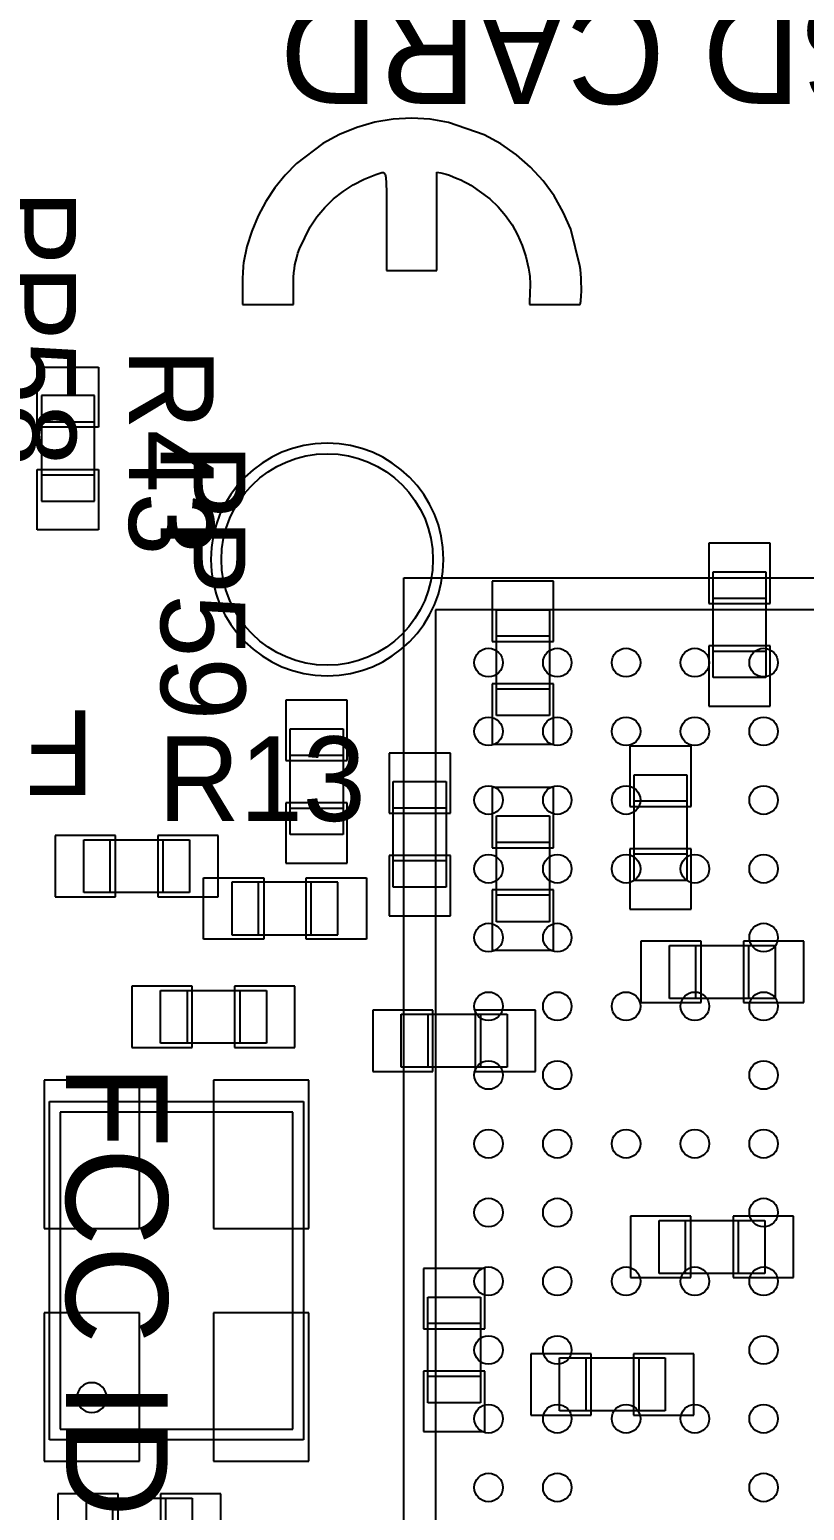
# Model space of a CAD drawing. Extents: x -395 to -66, y -1367 to -1153.
# Drawn here: x -133.49 to -126.17, y -1302.12 to -1288.12 of the extents above; entities that cross this region are included whole.
import ezdxf

# ---------------------------------------------------------------- set-up
doc = ezdxf.new("R2010")
doc.units = 0
for name, color, linetype in [('FAB_3$PI_PROJECTOR$RPI$PA0', 111, 'CONTINUOUS'), ('FAB_3$PI_PROJECTOR$RPI$PAR', 12, 'CONTINUOUS'), ('FAB_3$PI_PROJECTOR$RPI$PI0', 1, 'CONTINUOUS'), ('FAB_3$PI_PROJECTOR$RPI$PIN', 5, 'CONTINUOUS'), ('FAB_3$PI_PROJECTOR$RPI$SI0', 85, 'CONTINUOUS'), ('FAB_3$PI_PROJECTOR$RPI$SIL', 85, 'CONTINUOUS')]:
    doc.layers.add(name, color=color, linetype=linetype)

msp = doc.modelspace()

# ---------------------------------------------------------------- linework, layer by layer
at = {"layer": 'FAB_3$PI_PROJECTOR$RPI$PA0'}
for p, q in [((-132.876, -1291.58), (-133.376, -1291.58)), ((-133.376, -1291.58), (-133.376, -1292.58)), ((-132.876, -1292.58), (-132.876, -1291.58)), ((-133.376, -1291.83), (-132.876, -1291.83)), ((-133.376, -1292.33), (-132.876, -1292.33)), ((-133.376, -1292.58), (-132.876, -1292.58)), ((-129.651, -1293.605), (-129.651, -1307.605)), ((-115.651, -1293.605), (-129.651, -1293.605)), ((-131.576, -1296.18), (-131.576, -1296.68)), ((-130.576, -1296.18), (-131.576, -1296.18)), ((-131.326, -1296.68), (-131.326, -1296.18)), ((-130.826, -1296.68), (-130.826, -1296.18)), ((-130.576, -1296.68), (-130.576, -1296.18)), ((-131.576, -1296.68), (-130.576, -1296.68))]:
    msp.add_line(p, q, dxfattribs=at)
at = {"layer": 'FAB_3$PI_PROJECTOR$RPI$PAR'}
for p, q in [((-127.029, -1294.247), (-127.029, -1293.247)), ((-127.029, -1293.247), (-126.529, -1293.247)), ((-126.529, -1293.247), (-126.529, -1294.247)), ((-129.076, -1294.605), (-129.076, -1293.605)), ((-129.076, -1293.605), (-128.576, -1293.605)), ((-128.576, -1293.605), (-128.576, -1294.605)), ((-127.029, -1293.497), (-126.529, -1293.497)), ((-128.576, -1293.855), (-129.076, -1293.855)), ((-127.029, -1293.997), (-126.529, -1293.997)), ((-126.529, -1294.247), (-127.029, -1294.247)), ((-128.576, -1294.355), (-129.076, -1294.355)), ((-131.026, -1294.73), (-130.526, -1294.73)), ((-131.026, -1295.73), (-131.026, -1294.73)), ((-130.526, -1294.73), (-130.526, -1295.73)), ((-128.576, -1294.605), (-129.076, -1294.605)), ((-131.026, -1294.98), (-130.526, -1294.98)), ((-130.051, -1296.23), (-130.051, -1295.23)), ((-130.051, -1295.23), (-129.551, -1295.23)), ((-129.551, -1295.23), (-129.551, -1296.23)), ((-127.776, -1296.165), (-127.776, -1295.165)), ((-127.776, -1295.165), (-127.276, -1295.165)), ((-127.276, -1295.165), (-127.276, -1296.165)), ((-127.276, -1295.415), (-127.776, -1295.415)), ((-131.026, -1295.48), (-130.526, -1295.48)), ((-129.551, -1295.48), (-130.051, -1295.48)), ((-129.076, -1296.555), (-129.076, -1295.555)), ((-129.076, -1295.555), (-128.576, -1295.555)), ((-128.576, -1295.555), (-128.576, -1296.555)), ((-132.976, -1296.28), (-132.976, -1295.78)), ((-132.976, -1295.78), (-131.976, -1295.78)), ((-132.726, -1296.28), (-132.726, -1295.78)), ((-132.226, -1296.28), (-132.226, -1295.78)), ((-131.976, -1295.78), (-131.976, -1296.28)), ((-130.526, -1295.73), (-131.026, -1295.73)), ((-128.576, -1295.805), (-129.076, -1295.805)), ((-129.551, -1295.98), (-130.051, -1295.98)), ((-127.276, -1295.915), (-127.776, -1295.915)), ((-131.976, -1296.28), (-132.976, -1296.28)), ((-129.551, -1296.23), (-130.051, -1296.23)), ((-127.276, -1296.165), (-127.776, -1296.165)), ((-128.576, -1296.305), (-129.076, -1296.305)), ((-128.576, -1296.555), (-129.076, -1296.555)), ((-127.441, -1297.28), (-127.441, -1296.78)), ((-127.441, -1296.78), (-126.441, -1296.78)), ((-127.191, -1297.28), (-127.191, -1296.78)), ((-126.691, -1297.28), (-126.691, -1296.78)), ((-126.441, -1296.78), (-126.441, -1297.28)), ((-132.251, -1297.705), (-132.251, -1297.205)), ((-132.251, -1297.205), (-131.251, -1297.205)), ((-132.001, -1297.205), (-132.001, -1297.705)), ((-131.501, -1297.205), (-131.501, -1297.705)), ((-131.251, -1297.205), (-131.251, -1297.705)), ((-126.441, -1297.28), (-127.441, -1297.28)), ((-129.976, -1297.93), (-129.976, -1297.43)), ((-129.976, -1297.43), (-128.976, -1297.43)), ((-129.726, -1297.43), (-129.726, -1297.93)), ((-129.226, -1297.43), (-129.226, -1297.93)), ((-128.976, -1297.43), (-128.976, -1297.93)), ((-131.251, -1297.705), (-132.251, -1297.705)), ((-128.976, -1297.93), (-129.976, -1297.93)), ((-133.301, -1301.455), (-133.301, -1298.255)), ((-133.301, -1298.255), (-130.901, -1298.255)), ((-131.001, -1298.355), (-133.201, -1298.355)), ((-133.201, -1298.355), (-133.201, -1301.355)), ((-131.001, -1301.355), (-131.001, -1298.355)), ((-130.901, -1298.255), (-130.901, -1301.455)), ((-127.539, -1299.88), (-127.539, -1299.38)), ((-127.539, -1299.38), (-126.539, -1299.38)), ((-127.289, -1299.88), (-127.289, -1299.38)), ((-126.789, -1299.88), (-126.789, -1299.38)), ((-126.539, -1299.38), (-126.539, -1299.88)), ((-126.539, -1299.88), (-127.539, -1299.88)), ((-129.726, -1301.105), (-129.726, -1300.105)), ((-129.726, -1300.105), (-129.226, -1300.105)), ((-129.226, -1300.105), (-129.226, -1301.105)), ((-129.226, -1300.355), (-129.726, -1300.355)), ((-128.481, -1301.18), (-128.481, -1300.68)), ((-128.481, -1300.68), (-127.481, -1300.68)), ((-128.231, -1300.68), (-128.231, -1301.18)), ((-127.731, -1300.68), (-127.731, -1301.18)), ((-127.481, -1300.68), (-127.481, -1301.18)), ((-129.226, -1300.855), (-129.726, -1300.855)), ((-129.226, -1301.105), (-129.726, -1301.105)), ((-127.481, -1301.18), (-128.481, -1301.18)), ((-130.901, -1301.455), (-133.301, -1301.455)), ((-133.201, -1301.355), (-131.001, -1301.355)), ((-130.901, -1301.455), (-131.001, -1301.455)), ((-132.951, -1302.505), (-132.951, -1302.005)), ((-132.951, -1302.005), (-131.951, -1302.005)), ((-132.701, -1302.505), (-132.701, -1302.005)), ((-132.201, -1302.505), (-132.201, -1302.005)), ((-131.951, -1302.005), (-131.951, -1302.505))]:
    msp.add_line(p, q, dxfattribs=at)
for centre, radius, start, end in [((-130.676, -1293.13), 1.1, 90, 270), ((-130.676, -1293.13), 1.1, 270, 90), ((-132.901, -1301.055), 0.141, 90, 270), ((-132.901, -1301.055), 0.141, 270, 90)]:
    msp.add_arc(centre, radius, start, end, dxfattribs=at)
at = {"layer": 'FAB_3$PI_PROJECTOR$RPI$PI0'}
for p, q in [((-133.416, -1291.31), (-132.836, -1291.31)), ((-133.416, -1291.88), (-133.416, -1291.31)), ((-132.836, -1291.31), (-132.836, -1291.88)), ((-132.836, -1291.88), (-133.416, -1291.88)), ((-133.416, -1292.28), (-132.836, -1292.28)), ((-133.416, -1292.85), (-133.416, -1292.28)), ((-132.836, -1292.28), (-132.836, -1292.85)), ((-132.836, -1292.85), (-133.416, -1292.85)), ((-131.846, -1296.72), (-131.846, -1296.14)), ((-131.846, -1296.14), (-131.276, -1296.14)), ((-131.276, -1296.14), (-131.276, -1296.72)), ((-130.876, -1296.72), (-130.876, -1296.14)), ((-130.876, -1296.14), (-130.306, -1296.14)), ((-130.306, -1296.14), (-130.306, -1296.72)), ((-131.276, -1296.72), (-131.846, -1296.72)), ((-130.306, -1296.72), (-130.876, -1296.72))]:
    msp.add_line(p, q, dxfattribs=at)
for centre in [(-129.151, -1294.105), (-128.501, -1294.105), (-127.851, -1294.105), (-127.201, -1294.105), (-126.551, -1294.105), (-129.151, -1294.755), (-128.501, -1294.755), (-127.851, -1294.755), (-127.201, -1294.755), (-126.551, -1294.755), (-129.151, -1295.405), (-128.501, -1295.405), (-127.851, -1295.405), (-126.551, -1295.405), (-129.151, -1296.055), (-128.501, -1296.055), (-127.851, -1296.055), (-127.201, -1296.055), (-126.551, -1296.055), (-129.151, -1296.705), (-128.501, -1296.705), (-126.551, -1296.705), (-129.151, -1297.355), (-128.501, -1297.355), (-127.851, -1297.355), (-127.201, -1297.355), (-126.551, -1297.355), (-129.151, -1298.005), (-128.501, -1298.005), (-126.551, -1298.005), (-129.151, -1298.655), (-128.501, -1298.655), (-127.851, -1298.655), (-127.201, -1298.655), (-126.551, -1298.655), (-129.151, -1299.305), (-128.501, -1299.305), (-126.551, -1299.305), (-129.151, -1299.955), (-128.501, -1299.955), (-127.851, -1299.955), (-127.201, -1299.955), (-126.551, -1299.955), (-129.151, -1300.605), (-128.501, -1300.605), (-126.551, -1300.605), (-129.151, -1301.255), (-128.501, -1301.255), (-127.851, -1301.255), (-127.201, -1301.255), (-126.551, -1301.255), (-129.151, -1301.905), (-128.501, -1301.905), (-126.551, -1301.905)]:
    msp.add_circle(centre, 0.135, dxfattribs=at)
at = {"layer": 'FAB_3$PI_PROJECTOR$RPI$PIN'}
for p, q in [((-126.489, -1292.977), (-127.069, -1292.977)), ((-127.069, -1292.977), (-127.069, -1293.547)), ((-126.489, -1293.547), (-126.489, -1292.977)), ((-128.536, -1293.335), (-129.116, -1293.335)), ((-129.116, -1293.335), (-129.116, -1293.905)), ((-128.536, -1293.905), (-128.536, -1293.335)), ((-127.069, -1293.547), (-126.489, -1293.547)), ((-129.116, -1293.905), (-128.536, -1293.905)), ((-126.489, -1293.947), (-127.069, -1293.947)), ((-127.069, -1293.947), (-127.069, -1294.517)), ((-126.489, -1294.517), (-126.489, -1293.947)), ((-128.536, -1294.305), (-129.116, -1294.305)), ((-129.116, -1294.305), (-129.116, -1294.875)), ((-128.536, -1294.875), (-128.536, -1294.305)), ((-130.486, -1294.46), (-131.066, -1294.46)), ((-131.066, -1294.46), (-131.066, -1295.03)), ((-130.486, -1295.03), (-130.486, -1294.46)), ((-127.069, -1294.517), (-126.489, -1294.517)), ((-129.116, -1294.875), (-128.536, -1294.875)), ((-129.511, -1294.96), (-130.091, -1294.96)), ((-130.091, -1294.96), (-130.091, -1295.53)), ((-129.511, -1295.53), (-129.511, -1294.96)), ((-127.236, -1294.895), (-127.816, -1294.895)), ((-127.816, -1294.895), (-127.816, -1295.465)), ((-127.236, -1295.465), (-127.236, -1294.895)), ((-131.066, -1295.03), (-130.486, -1295.03)), ((-128.536, -1295.285), (-129.116, -1295.285)), ((-129.116, -1295.285), (-129.116, -1295.855)), ((-128.536, -1295.855), (-128.536, -1295.285)), ((-130.486, -1295.43), (-131.066, -1295.43)), ((-131.066, -1295.43), (-131.066, -1296)), ((-130.486, -1296), (-130.486, -1295.43)), ((-130.091, -1295.53), (-129.511, -1295.53)), ((-127.816, -1295.465), (-127.236, -1295.465)), ((-133.246, -1295.74), (-133.246, -1296.32)), ((-132.676, -1295.74), (-133.246, -1295.74)), ((-132.676, -1296.32), (-132.676, -1295.74)), ((-132.276, -1295.74), (-132.276, -1296.32)), ((-131.706, -1295.74), (-132.276, -1295.74)), ((-131.706, -1296.32), (-131.706, -1295.74)), ((-129.116, -1295.855), (-128.536, -1295.855)), ((-131.066, -1296), (-130.486, -1296)), ((-129.511, -1295.93), (-130.091, -1295.93)), ((-130.091, -1295.93), (-130.091, -1296.5)), ((-129.511, -1296.5), (-129.511, -1295.93)), ((-127.236, -1295.865), (-127.816, -1295.865)), ((-127.816, -1295.865), (-127.816, -1296.435)), ((-127.236, -1296.435), (-127.236, -1295.865)), ((-128.536, -1296.255), (-129.116, -1296.255)), ((-129.116, -1296.255), (-129.116, -1296.825)), ((-128.536, -1296.825), (-128.536, -1296.255)), ((-133.246, -1296.32), (-132.676, -1296.32)), ((-132.276, -1296.32), (-131.706, -1296.32)), ((-130.091, -1296.5), (-129.511, -1296.5)), ((-127.816, -1296.435), (-127.236, -1296.435)), ((-129.116, -1296.825), (-128.536, -1296.825)), ((-127.711, -1296.74), (-127.711, -1297.32)), ((-127.141, -1296.74), (-127.711, -1296.74)), ((-127.141, -1297.32), (-127.141, -1296.74)), ((-126.741, -1296.74), (-126.741, -1297.32)), ((-126.171, -1296.74), (-126.741, -1296.74)), ((-126.171, -1297.32), (-126.171, -1296.74)), ((-131.951, -1297.165), (-132.521, -1297.165)), ((-132.521, -1297.165), (-132.521, -1297.745)), ((-131.951, -1297.745), (-131.951, -1297.165)), ((-130.981, -1297.165), (-131.551, -1297.165)), ((-131.551, -1297.165), (-131.551, -1297.745)), ((-130.981, -1297.745), (-130.981, -1297.165)), ((-129.676, -1297.39), (-130.246, -1297.39)), ((-130.246, -1297.39), (-130.246, -1297.97)), ((-129.676, -1297.97), (-129.676, -1297.39)), ((-128.706, -1297.39), (-129.276, -1297.39)), ((-129.276, -1297.39), (-129.276, -1297.97)), ((-128.706, -1297.97), (-128.706, -1297.39)), ((-127.711, -1297.32), (-127.141, -1297.32)), ((-126.741, -1297.32), (-126.171, -1297.32)), ((-132.521, -1297.745), (-131.951, -1297.745)), ((-131.551, -1297.745), (-130.981, -1297.745)), ((-132.451, -1298.055), (-133.351, -1298.055)), ((-133.351, -1298.055), (-133.351, -1299.455)), ((-132.451, -1299.455), (-132.451, -1298.055)), ((-130.851, -1298.055), (-131.751, -1298.055)), ((-131.751, -1298.055), (-131.751, -1299.455)), ((-130.851, -1299.455), (-130.851, -1298.055)), ((-130.246, -1297.97), (-129.676, -1297.97)), ((-129.276, -1297.97), (-128.706, -1297.97)), ((-127.809, -1299.34), (-127.809, -1299.92)), ((-127.239, -1299.34), (-127.809, -1299.34)), ((-127.239, -1299.92), (-127.239, -1299.34)), ((-126.839, -1299.34), (-126.839, -1299.92)), ((-126.269, -1299.34), (-126.839, -1299.34)), ((-126.269, -1299.92), (-126.269, -1299.34)), ((-133.351, -1299.455), (-132.451, -1299.455)), ((-131.751, -1299.455), (-130.851, -1299.455)), ((-129.186, -1299.835), (-129.766, -1299.835)), ((-129.766, -1299.835), (-129.766, -1300.405)), ((-129.186, -1300.405), (-129.186, -1299.835)), ((-127.809, -1299.92), (-127.239, -1299.92)), ((-126.839, -1299.92), (-126.269, -1299.92)), ((-132.451, -1300.255), (-133.351, -1300.255)), ((-133.351, -1300.255), (-133.351, -1301.655)), ((-132.451, -1301.655), (-132.451, -1300.255)), ((-130.851, -1300.255), (-131.751, -1300.255)), ((-131.751, -1300.255), (-131.751, -1301.655)), ((-130.851, -1301.655), (-130.851, -1300.255)), ((-129.766, -1300.405), (-129.186, -1300.405)), ((-128.181, -1300.64), (-128.751, -1300.64)), ((-128.751, -1300.64), (-128.751, -1301.22)), ((-128.181, -1301.22), (-128.181, -1300.64)), ((-127.211, -1300.64), (-127.781, -1300.64)), ((-127.781, -1300.64), (-127.781, -1301.22)), ((-127.211, -1301.22), (-127.211, -1300.64)), ((-129.186, -1300.805), (-129.766, -1300.805)), ((-129.766, -1300.805), (-129.766, -1301.375)), ((-129.186, -1301.375), (-129.186, -1300.805)), ((-128.751, -1301.22), (-128.181, -1301.22)), ((-127.781, -1301.22), (-127.211, -1301.22)), ((-129.766, -1301.375), (-129.186, -1301.375)), ((-133.351, -1301.655), (-132.451, -1301.655)), ((-131.751, -1301.655), (-130.851, -1301.655)), ((-133.221, -1301.965), (-133.221, -1302.545)), ((-132.651, -1301.965), (-133.221, -1301.965)), ((-132.651, -1302.545), (-132.651, -1301.965)), ((-132.251, -1301.965), (-132.251, -1302.545)), ((-131.681, -1301.965), (-132.251, -1301.965)), ((-131.681, -1302.545), (-131.681, -1301.965))]:
    msp.add_line(p, q, dxfattribs=at)
msp.add_circle((-130.676, -1293.13), 1, dxfattribs=at)
at = {"layer": 'FAB_3$PI_PROJECTOR$RPI$SI0'}
for p, q in [((-130.226, -1288.996), (-130.396, -1289.044)), ((-130.053, -1288.967), (-130.226, -1288.996)), ((-129.878, -1288.958), (-130.053, -1288.967)), ((-129.703, -1288.967), (-129.878, -1288.958)), ((-129.529, -1288.997), (-129.703, -1288.967)), ((-129.192, -1289.114), (-129.529, -1288.997)), ((-130.56, -1289.111), (-130.718, -1289.198)), ((-130.396, -1289.044), (-130.56, -1289.111)), ((-129.034, -1289.201), (-129.192, -1289.114)), ((-130.718, -1289.198), (-130.965, -1289.386)), ((-128.888, -1289.304), (-129.034, -1289.201)), ((-130.965, -1289.386), (-131.073, -1289.497)), ((-128.755, -1289.421), (-128.888, -1289.304)), ((-128.636, -1289.551), (-128.755, -1289.421)), ((-131.073, -1289.497), (-131.17, -1289.617)), ((-130.429, -1289.586), (-130.326, -1289.533)), ((-130.326, -1289.533), (-130.217, -1289.491)), ((-130.217, -1289.491), (-130.159, -1289.471)), ((-130.159, -1289.471), (-130.141, -1289.471)), ((-130.141, -1289.471), (-130.129, -1289.485)), ((-130.129, -1289.485), (-130.122, -1289.517)), ((-130.122, -1289.517), (-130.118, -1289.573)), ((-129.64, -1290.396), (-129.64, -1289.467)), ((-129.64, -1289.467), (-129.602, -1289.473)), ((-129.602, -1289.473), (-129.553, -1289.486)), ((-129.553, -1289.486), (-129.52, -1289.497)), ((-129.52, -1289.497), (-129.485, -1289.511)), ((-129.485, -1289.511), (-129.449, -1289.526)), ((-129.449, -1289.526), (-129.413, -1289.541)), ((-129.413, -1289.541), (-129.378, -1289.558)), ((-129.378, -1289.558), (-129.346, -1289.574)), ((-128.532, -1289.693), (-128.636, -1289.551)), ((-131.17, -1289.617), (-131.255, -1289.745)), ((-130.617, -1289.721), (-130.526, -1289.649)), ((-130.526, -1289.649), (-130.429, -1289.586)), ((-130.118, -1289.573), (-130.117, -1289.658)), ((-130.117, -1289.658), (-130.117, -1289.776)), ((-129.346, -1289.574), (-129.318, -1289.589)), ((-129.318, -1289.589), (-129.139, -1289.72)), ((-128.445, -1289.845), (-128.532, -1289.693)), ((-131.255, -1289.745), (-131.328, -1289.881)), ((-130.773, -1289.889), (-130.699, -1289.801)), ((-130.699, -1289.801), (-130.617, -1289.721)), ((-130.117, -1289.776), (-130.117, -1289.933)), ((-129.139, -1289.72), (-129.061, -1289.796)), ((-129.061, -1289.796), (-128.991, -1289.878)), ((-131.328, -1289.881), (-131.388, -1290.024)), ((-130.838, -1289.985), (-130.773, -1289.889)), ((-130.117, -1289.933), (-130.117, -1290.396)), ((-128.991, -1289.878), (-128.929, -1289.966)), ((-128.929, -1289.966), (-128.876, -1290.061)), ((-128.374, -1290.007), (-128.445, -1289.845)), ((-131.388, -1290.024), (-131.434, -1290.172)), ((-130.938, -1290.194), (-130.838, -1289.985)), ((-128.876, -1290.061), (-128.832, -1290.16)), ((-128.287, -1290.352), (-128.374, -1290.007)), ((-131.434, -1290.172), (-131.466, -1290.324)), ((-130.964, -1290.273), (-130.952, -1290.235)), ((-130.952, -1290.235), (-130.938, -1290.194)), ((-128.832, -1290.16), (-128.797, -1290.265)), ((-131.471, -1290.377), (-131.473, -1290.402)), ((-131.47, -1290.355), (-131.471, -1290.377)), ((-131.466, -1290.324), (-131.47, -1290.355)), ((-130.99, -1290.418), (-130.986, -1290.38)), ((-130.986, -1290.38), (-130.981, -1290.344)), ((-130.981, -1290.344), (-130.973, -1290.308)), ((-130.973, -1290.308), (-130.964, -1290.273)), ((-130.117, -1290.396), (-129.64, -1290.396)), ((-128.797, -1290.265), (-128.772, -1290.374)), ((-128.772, -1290.374), (-128.766, -1290.413)), ((-128.283, -1290.388), (-128.287, -1290.352)), ((-128.279, -1290.428), (-128.283, -1290.388)), ((-131.475, -1290.489), (-131.476, -1290.521)), ((-131.476, -1290.521), (-131.476, -1290.552)), ((-131.474, -1290.429), (-131.475, -1290.459)), ((-131.475, -1290.459), (-131.475, -1290.489)), ((-131.473, -1290.402), (-131.474, -1290.429)), ((-130.995, -1290.56), (-130.993, -1290.46)), ((-130.993, -1290.46), (-130.99, -1290.418)), ((-128.766, -1290.413), (-128.763, -1290.433)), ((-128.763, -1290.433), (-128.762, -1290.455)), ((-128.762, -1290.455), (-128.76, -1290.477)), ((-128.76, -1290.477), (-128.759, -1290.501)), ((-128.759, -1290.501), (-128.759, -1290.528)), ((-128.759, -1290.528), (-128.759, -1290.556)), ((-128.276, -1290.47), (-128.279, -1290.428)), ((-128.274, -1290.514), (-128.276, -1290.47)), ((-128.273, -1290.557), (-128.274, -1290.514)), ((-131.476, -1290.552), (-131.476, -1290.72)), ((-130.995, -1290.72), (-130.995, -1290.56)), ((-128.76, -1290.587), (-128.763, -1290.72)), ((-128.759, -1290.556), (-128.76, -1290.587)), ((-128.278, -1290.687), (-128.274, -1290.633)), ((-128.274, -1290.633), (-128.273, -1290.597)), ((-128.273, -1290.597), (-128.273, -1290.557)), ((-131.476, -1290.72), (-130.995, -1290.72)), ((-128.763, -1290.72), (-128.284, -1290.72)), ((-128.284, -1290.72), (-128.278, -1290.687)), ((-129.951, -1307.905), (-129.951, -1293.305)), ((-129.951, -1293.305), (-115.851, -1293.305))]:
    msp.add_line(p, q, dxfattribs=at)

# ---------------------------------------------------------------- texts
at = {"layer": 'FAB_3$PI_PROJECTOR$RPI$SI0', "linetype": 'CONTINUOUS'}
for s, height, p in [('R43', 0.8, (-132.549, -1291.13)), ('FCC ID: 2ABCB-RPI32', 0.96, (-133.144, -1297.907, -20))]:
    msp.add_text(s, height=height, rotation=270, dxfattribs=at).set_placement(p)
msp.add_text('R13', height=0.8, dxfattribs=at).set_placement((-132.275, -1295.603))
at = {"layer": 'FAB_3$PI_PROJECTOR$RPI$SIL', "linetype": 'CONTINUOUS'}
for s, height, rotation, p in [('MICRO SD CARD', 0.96, 180, (-120.707, -1287.862, -20)), ('PP58', 0.8, 270, (-133.849, -1289.633)), ('PP59', 0.8, 270, (-132.249, -1292.033)), ('FB1', 0.8, 180, (-132.873, -1294.556))]:
    msp.add_text(s, height=height, rotation=rotation, dxfattribs=at).set_placement(p)

doc.saveas('drawing.dxf')
